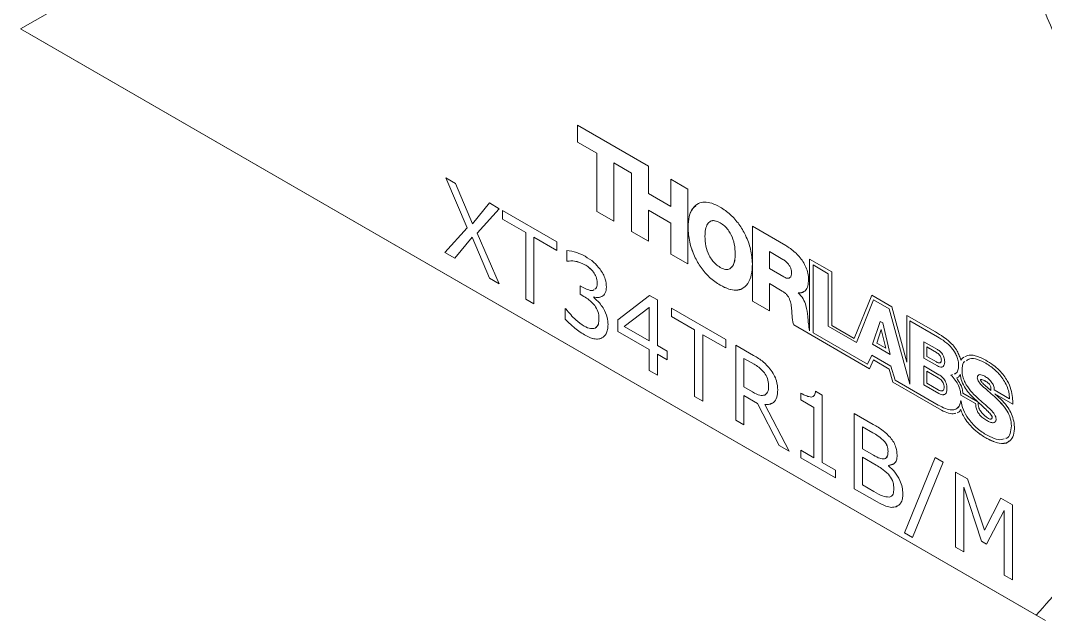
# Model space of a CAD drawing. Header units: millimetres. Extents: x 2 to 278, y 1 to 215.
# Drawn here: x 217.87 to 245.6, y 93.04 to 109.27 of the extents above; entities that cross this region are included whole.
import ezdxf

# ---------------------------------------------------------------- set-up
doc = ezdxf.new("R2010")
doc.units = ezdxf.units.MM

msp = doc.modelspace()

# ---------------------------------------------------------------- linework, layer by layer
at = {"color": 7, "linetype": 'Continuous', "lineweight": 18}
for p, q in [((218.662, 109.5), (217.871, 109.043)), ((217.871, 109.043), (245.348, 93.181)), ((218.123, 108.898), (217.871, 109.043)), ((245.599, 93.036), (218.123, 108.898)), ((232.936, 106.438), (234.862, 105.326)), ((232.936, 105.982), (232.936, 106.438)), ((232.936, 105.982), (232.936, 106.438)), ((233.463, 105.678), (232.936, 105.982)), ((233.464, 105.678), (232.936, 105.982)), ((232.936, 105.982), (232.936, 105.982)), ((233.463, 104.107), (233.463, 105.678)), ((233.464, 105.678), (233.463, 105.678)), ((233.464, 104.107), (233.464, 105.678)), ((233.924, 105.418), (233.924, 103.841)), ((234.401, 105.142), (233.924, 105.418)), ((234.401, 105.143), (233.924, 105.418)), ((233.924, 105.418), (233.924, 105.418)), ((234.401, 103.565), (234.401, 105.143)), ((234.401, 105.143), (234.401, 105.142)), ((234.401, 103.565), (234.401, 105.142)), ((234.862, 105.326), (234.862, 104.586)), ((229.376, 105.015), (229.643, 104.861)), ((229.955, 103.663), (229.376, 105.015)), ((229.956, 103.663), (229.376, 105.014)), ((229.643, 104.861), (230.097, 103.773)), ((235.468, 104.976), (235.928, 104.71)), ((235.468, 104.236), (235.468, 104.976)), ((235.468, 104.236), (235.468, 104.976)), ((234.862, 104.586), (235.468, 104.236)), ((235.928, 104.71), (235.928, 103.676)), ((230.097, 103.773), (230.554, 104.335)), ((230.097, 103.773), (230.554, 104.335)), ((230.554, 104.335), (230.824, 104.179)), ((230.824, 104.179), (230.228, 103.518)), ((230.913, 103.896), (230.913, 104.127)), ((230.913, 104.127), (232.383, 103.278)), ((230.913, 103.896), (230.913, 104.127)), ((233.924, 103.841), (233.463, 104.107)), ((233.464, 104.107), (233.463, 104.107)), ((233.924, 103.841), (233.464, 104.107)), ((234.862, 104.137), (234.862, 103.3)), ((235.468, 103.786), (234.862, 104.137)), ((235.468, 103.787), (234.862, 104.137)), ((234.862, 104.137), (234.862, 104.137)), ((235.468, 104.236), (235.468, 104.236)), ((230.097, 103.773), (230.097, 103.773)), ((231.537, 103.536), (230.913, 103.896)), ((231.537, 103.536), (230.913, 103.896)), ((230.913, 103.896), (230.913, 103.896)), ((235.468, 102.95), (235.468, 103.787)), ((235.468, 103.787), (235.468, 103.786)), ((235.468, 102.95), (235.468, 103.786)), ((236.797, 103.798), (236.797, 103.798)), ((237.67, 103.705), (238.571, 103.185)), ((237.67, 102.693), (237.67, 103.705)), ((237.671, 102.694), (237.671, 103.705)), ((229.353, 102.995), (229.955, 103.663)), ((229.354, 102.995), (229.956, 103.663)), ((229.956, 103.663), (229.955, 103.663)), ((230.228, 103.518), (230.824, 102.146)), ((231.537, 101.735), (231.537, 103.536)), ((231.537, 101.735), (231.537, 103.536)), ((231.537, 103.536), (231.537, 103.536)), ((234.862, 103.3), (234.401, 103.565)), ((234.862, 103.3), (234.401, 103.565)), ((234.401, 103.565), (234.401, 103.565)), ((235.93, 103.674), (235.928, 103.676)), ((235.928, 103.672), (235.928, 102.684)), ((235.93, 103.67), (235.928, 103.672)), ((235.929, 103.672), (235.928, 103.672)), ((235.931, 103.671), (235.929, 103.672)), ((235.931, 103.675), (235.93, 103.674)), ((235.931, 103.671), (235.93, 103.67)), ((230.086, 103.409), (229.624, 102.839)), ((230.556, 102.301), (230.086, 103.409)), ((230.556, 102.301), (230.086, 103.409)), ((230.086, 103.409), (230.086, 103.409)), ((231.76, 103.407), (231.76, 101.606)), ((232.383, 103.047), (231.76, 103.407)), ((232.383, 103.047), (231.76, 103.407)), ((231.76, 103.407), (231.76, 103.407)), ((232.383, 103.278), (232.383, 103.047)), ((229.624, 102.839), (229.353, 102.995)), ((229.354, 102.995), (229.353, 102.995)), ((229.624, 102.839), (229.354, 102.995)), ((232.651, 102.764), (232.651, 103.048)), ((232.651, 102.764), (232.651, 103.048)), ((235.928, 102.684), (235.468, 102.95)), ((235.928, 102.684), (235.468, 102.95)), ((235.468, 102.95), (235.468, 102.95)), ((237.208, 102.958), (237.208, 102.958)), ((238.497, 102.806), (238.131, 103.017)), ((238.131, 103.017), (238.131, 102.559)), ((238.497, 102.805), (238.131, 103.017)), ((238.131, 103.017), (238.131, 103.017)), ((232.663, 102.757), (232.651, 102.764)), ((232.663, 102.757), (232.651, 102.764)), ((232.651, 102.764), (232.651, 102.764)), ((232.663, 102.757), (232.663, 102.757)), ((233.136, 102.664), (233.136, 102.664)), ((237.67, 102.693), (237.669, 102.694)), ((237.67, 102.689), (237.669, 102.69)), ((237.671, 102.69), (237.669, 102.69)), ((237.669, 102.69), (237.669, 102.69)), ((237.671, 102.694), (237.67, 102.693)), ((237.671, 102.69), (237.67, 102.689)), ((237.67, 101.678), (237.67, 102.689)), ((237.671, 101.678), (237.671, 102.69)), ((238.497, 102.806), (238.497, 102.805)), ((239.217, 102.812), (239.216, 100.875)), ((239.217, 102.812), (239.216, 100.875)), ((239.815, 102.467), (239.217, 102.812)), ((239.31, 102.658), (239.724, 102.419)), ((239.31, 100.823), (239.31, 102.658)), ((239.31, 102.658), (239.724, 102.418)), ((239.31, 102.658), (239.31, 102.658)), ((233.373, 102.462), (233.373, 102.462)), ((238.131, 102.559), (238.517, 102.336)), ((238.73, 102.452), (238.73, 102.452)), ((239.724, 102.419), (239.724, 100.999)), ((239.724, 102.419), (239.724, 102.418)), ((239.724, 102.418), (239.724, 100.999)), ((239.815, 101.018), (239.815, 102.467)), ((230.824, 102.146), (230.556, 102.301)), ((230.824, 102.147), (230.556, 102.301)), ((230.556, 102.301), (230.556, 102.301)), ((233.007, 102.095), (233.088, 102.048)), ((233.007, 101.863), (233.007, 102.095)), ((233.008, 101.863), (233.008, 102.095)), ((233.475, 102.176), (233.475, 102.176)), ((236.8, 102.109), (236.8, 102.109)), ((238.131, 102.153), (238.131, 101.412)), ((238.48, 101.951), (238.131, 102.153)), ((238.48, 101.951), (238.131, 102.153)), ((238.131, 102.153), (238.131, 102.153)), ((233.114, 101.802), (233.007, 101.863)), ((233.008, 101.863), (233.007, 101.863)), ((233.114, 101.802), (233.008, 101.863)), ((233.114, 101.802), (233.114, 101.802)), ((233.381, 101.791), (233.381, 101.772)), ((233.381, 101.791), (233.381, 101.791)), ((234.032, 101.175), (234.888, 101.832)), ((234.032, 101.175), (234.888, 101.832)), ((234.888, 101.832), (235.102, 101.709)), ((238.48, 101.951), (238.48, 101.951)), ((238.913, 101.906), (238.913, 101.9)), ((238.913, 101.906), (238.913, 101.906)), ((240.899, 101.841), (240.425, 100.666)), ((240.899, 101.841), (240.426, 100.666)), ((241.442, 101.527), (240.899, 101.841)), ((231.76, 101.606), (231.537, 101.735)), ((231.76, 101.606), (231.537, 101.735)), ((231.537, 101.735), (231.537, 101.735)), ((233.407, 101.559), (233.406, 101.559)), ((234.879, 101.509), (234.205, 100.992)), ((234.879, 100.603), (234.879, 101.51)), ((234.879, 101.51), (234.879, 101.509)), ((234.879, 100.603), (234.879, 101.509)), ((235.102, 101.709), (235.102, 100.474)), ((235.48, 101.259), (235.48, 101.491)), ((235.48, 101.491), (236.951, 100.642)), ((235.481, 101.259), (235.481, 101.49)), ((238.131, 101.412), (237.67, 101.678)), ((237.671, 101.678), (237.67, 101.678)), ((238.131, 101.413), (237.671, 101.678)), ((240.486, 100.559), (240.949, 101.711)), ((240.949, 101.711), (241.37, 101.468)), ((240.949, 101.711), (241.37, 101.468)), ((240.949, 101.711), (240.949, 101.711)), ((241.849, 100.027), (241.442, 101.527)), ((232.606, 101.477), (232.624, 101.467)), ((232.606, 101.194), (232.606, 101.477)), ((232.607, 101.194), (232.607, 101.477)), ((236.104, 100.899), (235.48, 101.259)), ((235.481, 101.259), (235.48, 101.259)), ((236.104, 100.899), (235.481, 101.259)), ((238.737, 101.387), (238.737, 101.387)), ((241.37, 101.468), (241.931, 99.435)), ((241.37, 101.468), (241.931, 99.434)), ((241.37, 101.468), (241.37, 101.468)), ((242.626, 100.844), (241.849, 101.293)), ((241.849, 101.293), (241.849, 100.027)), ((241.849, 101.292), (241.849, 100.027)), ((232.607, 101.194), (232.606, 101.194)), ((233.413, 100.945), (233.413, 100.945)), ((233.52, 101.2), (233.52, 101.2)), ((234.032, 100.86), (234.032, 101.175)), ((234.032, 100.86), (234.032, 101.175)), ((234.032, 101.175), (234.032, 101.175)), ((234.205, 100.992), (234.879, 100.603)), ((240.84, 99.848), (238.789, 101.032)), ((240.84, 99.849), (238.789, 101.032)), ((238.789, 101.032), (238.789, 101.032)), ((239.724, 100.999), (240.486, 100.559)), ((239.724, 100.999), (240.486, 100.559)), ((239.724, 100.999), (239.724, 100.999)), ((240.425, 100.666), (239.815, 101.018)), ((241.13, 101.123), (240.922, 100.509)), ((241.13, 101.123), (240.923, 100.509)), ((241.13, 101.123), (241.195, 101.086)), ((241.195, 101.086), (241.396, 100.236)), ((241.931, 101.145), (242.675, 100.715)), ((241.931, 101.145), (241.931, 101.144)), ((241.931, 99.434), (241.931, 101.144)), ((241.931, 101.144), (242.675, 100.715)), ((233.127, 100.765), (233.127, 100.765)), ((234.879, 100.371), (234.032, 100.86)), ((234.879, 100.371), (234.032, 100.86)), ((234.032, 100.86), (234.032, 100.86)), ((236.104, 99.098), (236.104, 100.899)), ((236.104, 99.098), (236.104, 100.899)), ((236.104, 100.899), (236.104, 100.899)), ((236.327, 100.77), (236.327, 98.969)), ((236.951, 100.41), (236.327, 100.77)), ((236.951, 100.41), (236.327, 100.77)), ((236.327, 100.77), (236.327, 100.77)), ((239.216, 100.875), (239.216, 100.875)), ((240.78, 99.975), (239.31, 100.823)), ((240.426, 100.666), (240.425, 100.666)), ((241.158, 100.914), (241.034, 100.543)), ((241.279, 100.402), (241.158, 100.914)), ((241.278, 100.402), (241.158, 100.914)), ((241.158, 100.914), (241.158, 100.914)), ((242.675, 100.715), (242.675, 100.715)), ((234.879, 100.603), (234.879, 100.603)), ((235.102, 100.474), (235.369, 100.32)), ((236.951, 100.642), (236.951, 100.41)), ((237.218, 100.487), (237.704, 100.207)), ((237.218, 98.455), (237.218, 100.487)), ((237.218, 98.455), (237.218, 100.487)), ((241.396, 100.236), (240.922, 100.509)), ((240.923, 100.509), (240.922, 100.509)), ((241.396, 100.236), (240.923, 100.509)), ((241.034, 100.543), (241.278, 100.402)), ((241.279, 100.402), (241.278, 100.402)), ((242.309, 100.58), (242.677, 100.368)), ((242.309, 100.136), (242.309, 100.58)), ((242.309, 100.136), (242.309, 100.58)), ((242.39, 100.437), (242.389, 100.436)), ((242.389, 100.436), (242.389, 100.18)), ((242.647, 100.288), (242.389, 100.436)), ((242.647, 100.288), (242.39, 100.437)), ((234.879, 99.805), (234.879, 100.371)), ((234.879, 99.805), (234.879, 100.371)), ((234.879, 100.371), (234.879, 100.371)), ((235.102, 100.243), (235.102, 99.677)), ((235.369, 100.088), (235.102, 100.243)), ((235.369, 100.089), (235.102, 100.243)), ((235.102, 100.243), (235.102, 100.243)), ((235.369, 100.32), (235.369, 100.088)), ((237.714, 99.97), (237.441, 100.127)), ((237.441, 100.127), (237.441, 99.355)), ((237.714, 99.97), (237.441, 100.127)), ((237.441, 100.127), (237.441, 100.127)), ((240.9, 100.214), (240.78, 99.975)), ((240.9, 100.214), (240.78, 99.975)), ((241.414, 99.918), (240.9, 100.214)), ((242.677, 99.923), (242.309, 100.136)), ((242.678, 99.923), (242.309, 100.136)), ((242.309, 100.136), (242.309, 100.136)), ((242.389, 100.18), (242.647, 100.031)), ((242.647, 100.288), (242.647, 100.288)), ((237.714, 99.97), (237.714, 99.97)), ((240.78, 99.975), (240.78, 99.975)), ((240.84, 99.848), (240.945, 100.087)), ((240.945, 100.088), (241.372, 99.841)), ((240.945, 100.088), (240.945, 100.087)), ((240.945, 100.087), (241.371, 99.841)), ((241.371, 99.841), (241.472, 99.483)), ((241.372, 99.841), (241.371, 99.841)), ((241.372, 99.841), (241.472, 99.484)), ((241.532, 99.538), (241.414, 99.918)), ((241.849, 100.027), (241.849, 100.027)), ((242.309, 99.924), (242.718, 99.687)), ((242.309, 99.924), (242.309, 99.412)), ((242.309, 99.924), (242.309, 99.412)), ((242.678, 99.923), (242.677, 99.923)), ((242.783, 100.08), (242.783, 100.08)), ((243.25, 99.925), (243.25, 99.924)), ((243.309, 100.082), (243.309, 100.082)), ((243.989, 99.995), (243.989, 99.995)), ((235.102, 99.677), (234.879, 99.805)), ((235.102, 99.677), (234.879, 99.805)), ((234.879, 99.805), (234.879, 99.805)), ((237.996, 99.735), (237.996, 99.735)), ((242.695, 99.606), (242.387, 99.783)), ((242.387, 99.783), (242.387, 99.454)), ((242.695, 99.605), (242.387, 99.783)), ((242.387, 99.783), (242.387, 99.783)), ((242.695, 99.606), (242.695, 99.605)), ((243.086, 99.693), (243.04, 99.676)), ((243.295, 99.702), (243.295, 99.701)), ((243.755, 99.605), (243.755, 99.604)), ((237.441, 99.355), (237.675, 99.22)), ((238.11, 99.399), (238.109, 99.399)), ((241.472, 99.484), (242.787, 98.725)), ((241.472, 99.484), (241.472, 99.483)), ((241.472, 99.483), (242.786, 98.725)), ((242.695, 98.866), (241.532, 99.538)), ((242.718, 99.175), (242.309, 99.412)), ((242.718, 99.175), (242.309, 99.412)), ((242.309, 99.412), (242.309, 99.412)), ((242.387, 99.454), (242.695, 99.276)), ((242.857, 99.346), (242.857, 99.346)), ((243.987, 99.505), (243.987, 99.505)), ((244.121, 99.336), (244.121, 99.336)), ((244.626, 99.038), (244.212, 99.277)), ((236.327, 98.969), (236.104, 99.098)), ((236.327, 98.97), (236.104, 99.098)), ((236.104, 99.098), (236.104, 99.098)), ((237.441, 99.124), (237.441, 98.326)), ((237.809, 98.911), (237.441, 99.124)), ((237.809, 98.912), (237.441, 99.124)), ((237.441, 99.124), (237.441, 99.124)), ((238.007, 99.136), (238.006, 99.136)), ((238.978, 99.008), (238.978, 99.188)), ((239.335, 98.802), (238.978, 99.008)), ((238.979, 99.008), (238.978, 99.008)), ((238.979, 99.008), (238.979, 99.188)), ((239.335, 98.802), (238.979, 99.008)), ((239.378, 99.241), (239.558, 99.137)), ((239.558, 99.137), (239.558, 97.31)), ((242.718, 99.175), (242.718, 99.175)), ((243.312, 99.133), (243.708, 98.904)), ((243.313, 99.133), (243.312, 99.133)), ((243.313, 99.133), (243.709, 98.904)), ((243.767, 98.955), (243.366, 99.186)), ((243.689, 99.026), (243.689, 99.025)), ((244.125, 99.258), (244.125, 99.257)), ((244.217, 99.098), (244.216, 99.097)), ((244.23, 99.172), (244.715, 98.888)), ((244.23, 99.172), (244.715, 98.888)), ((244.23, 99.172), (244.23, 99.172)), ((244.626, 99.038), (244.626, 99.038)), ((238.399, 97.774), (237.809, 98.912)), ((237.809, 98.912), (237.809, 98.911)), ((238.398, 97.773), (237.809, 98.911)), ((238.003, 98.881), (238.666, 97.619)), ((238.003, 98.881), (238.003, 98.881)), ((239.335, 97.439), (239.335, 98.802)), ((239.335, 97.439), (239.335, 98.802)), ((239.335, 98.802), (239.335, 98.802)), ((242.787, 98.725), (242.786, 98.725)), ((243.306, 98.747), (243.306, 98.747)), ((243.709, 98.904), (243.708, 98.904)), ((243.767, 98.955), (243.767, 98.955)), ((243.778, 98.945), (243.778, 98.945)), ((237.441, 98.326), (237.218, 98.455)), ((237.441, 98.326), (237.218, 98.455)), ((237.218, 98.455), (237.218, 98.455)), ((240.427, 98.635), (240.94, 98.339)), ((240.427, 96.603), (240.427, 98.635)), ((240.427, 96.603), (240.427, 98.635)), ((244.009, 98.446), (244.009, 98.446)), ((244.159, 98.536), (244.159, 98.536)), ((240.649, 98.275), (240.649, 97.683)), ((240.925, 98.116), (240.649, 98.275)), ((240.65, 98.275), (240.649, 98.275)), ((240.925, 98.116), (240.65, 98.275)), ((244.678, 98.304), (244.677, 98.303)), ((240.925, 98.116), (240.925, 98.116)), ((244.017, 97.958), (244.016, 97.958)), ((238.399, 97.774), (238.398, 97.773)), ((238.666, 97.619), (238.398, 97.773)), ((238.666, 97.619), (238.399, 97.774)), ((238.978, 97.644), (239.335, 97.439)), ((238.978, 97.439), (238.978, 97.644)), ((238.979, 97.439), (238.979, 97.644)), ((240.649, 97.683), (240.948, 97.511)), ((241.252, 97.873), (241.251, 97.872)), ((241.34, 97.613), (241.34, 97.613)), ((239.914, 96.898), (238.978, 97.439)), ((238.979, 97.439), (238.978, 97.439)), ((239.914, 96.899), (238.979, 97.439)), ((239.335, 97.439), (239.335, 97.439)), ((240.649, 97.452), (240.649, 96.706)), ((241.016, 97.24), (240.649, 97.452)), ((240.65, 97.452), (240.649, 97.452)), ((241.016, 97.24), (240.65, 97.452)), ((241.786, 95.406), (242.614, 97.449)), ((241.786, 95.407), (242.614, 97.449)), ((242.614, 97.449), (242.833, 97.323)), ((239.558, 97.31), (239.914, 97.104)), ((239.914, 97.104), (239.914, 96.898)), ((241.016, 97.24), (241.016, 97.24)), ((241.458, 97.265), (241.353, 97.229)), ((241.353, 97.229), (241.353, 97.228)), ((241.353, 97.228), (241.353, 97.218)), ((242.833, 97.323), (242, 95.282)), ((243.167, 97.053), (243.488, 96.868)), ((243.167, 95.021), (243.167, 97.053)), ((243.167, 95.021), (243.167, 97.053)), ((241.349, 96.994), (241.349, 96.994)), ((243.488, 96.868), (243.948, 95.476)), ((241.045, 96.246), (240.427, 96.603)), ((241.045, 96.246), (240.427, 96.603)), ((240.427, 96.603), (240.427, 96.603)), ((240.649, 96.706), (240.958, 96.527)), ((241.496, 96.595), (241.496, 96.595)), ((243.39, 96.645), (243.39, 94.892)), ((243.866, 95.183), (243.39, 96.645)), ((243.866, 95.183), (243.39, 96.645)), ((243.39, 96.645), (243.39, 96.645)), ((241.045, 96.246), (241.045, 96.246)), ((243.948, 95.476), (244.392, 96.346)), ((243.948, 95.476), (244.393, 96.346)), ((244.392, 96.346), (244.704, 96.166)), ((241.587, 96.137), (241.56, 96.114)), ((241.56, 96.114), (241.56, 96.114)), ((244.482, 96.014), (244.002, 95.104)), ((244.482, 94.262), (244.482, 96.015)), ((244.482, 96.015), (244.482, 96.014)), ((244.482, 94.262), (244.482, 96.014)), ((244.704, 96.166), (244.704, 94.133)), ((242.001, 95.283), (241.786, 95.407)), ((241.786, 95.407), (241.786, 95.406)), ((242, 95.282), (241.786, 95.406)), ((243.948, 95.476), (243.948, 95.476)), ((244.002, 95.104), (243.866, 95.183)), ((244.002, 95.105), (243.866, 95.183)), ((243.866, 95.183), (243.866, 95.183)), ((243.39, 94.892), (243.167, 95.021)), ((243.39, 94.892), (243.167, 95.021)), ((243.167, 95.021), (243.167, 95.021)), ((244.704, 94.133), (244.482, 94.262)), ((244.704, 94.133), (244.482, 94.262)), ((244.482, 94.262), (244.482, 94.262)), ((245.599, 93.036), (245.348, 93.181))]:
    msp.add_line(p, q, dxfattribs=at)
for points, knots in [([(245.348, 93.181), (245.587, 93.449), (246.03, 93.945), (246.628, 94.733), (247.146, 95.535), (247.597, 96.414), (247.942, 97.334), (248.173, 98.295), (248.293, 99.28), (248.306, 100.336), (248.201, 101.453), (247.998, 102.607), (247.678, 103.907), (247.234, 105.344), (246.665, 106.909), (246.032, 108.47), (245.576, 109.505), (245.348, 110.022)], [0, 0, 0, 0, 0.079903, 0.147771, 0.21579, 0.283656, 0.351315, 0.408822, 0.466478, 0.523912, 0.581337, 0.638968, 0.696493, 0.772186, 0.848068, 0.924101, 1, 1, 1, 1]), ([(235.93, 103.674), (235.936, 103.776), (235.948, 103.973), (236.047, 104.197), (236.193, 104.326), (236.374, 104.365), (236.574, 104.336), (236.72, 104.262), (236.796, 104.223)], [0, 0, 0, 0, 0.1934403, 0.3749527, 0.5502441, 0.6898304, 0.8374399, 1, 1, 1, 1]), ([(235.931, 103.675), (235.937, 103.775), (235.95, 103.97), (236.027, 104.173), (236.114, 104.236), (236.143, 104.258)], [0, 0, 0, 0, 0.41083, 0.796328, 1, 1, 1, 1]), ([(236.796, 104.223), (236.892, 104.16), (237.072, 104.042), (237.313, 103.768), (237.505, 103.443), (237.639, 103.067), (237.659, 102.821), (237.669, 102.694)], [0, 0, 0, 0, 0.204346, 0.387594, 0.56316, 0.774147, 1, 1, 1, 1]), ([(236.797, 103.798), (236.747, 103.822), (236.652, 103.868), (236.532, 103.848), (236.447, 103.763), (236.395, 103.621), (236.389, 103.496), (236.386, 103.432)], [0, 0, 0, 0, 0.200879, 0.378022, 0.553533, 0.77136, 1, 1, 1, 1]), ([(236.797, 103.798), (236.747, 103.821), (236.654, 103.865), (236.557, 103.86), (236.526, 103.827), (236.52, 103.821)], [0, 0, 0, 0, 0.482257, 0.907529, 1, 1, 1, 1]), ([(237.208, 102.958), (237.203, 103.044), (237.194, 103.21), (237.117, 103.442), (237.015, 103.608), (236.913, 103.722), (236.837, 103.772), (236.797, 103.798)], [0, 0, 0, 0, 0.289137, 0.55879, 0.69586, 0.838853, 1, 1, 1, 1]), ([(237.208, 102.958), (237.203, 103.043), (237.194, 103.209), (237.117, 103.442), (237.015, 103.608), (236.913, 103.722), (236.837, 103.772), (236.797, 103.798)], [0, 0, 0, 0, 0.289137, 0.55879, 0.69586, 0.838853, 1, 1, 1, 1]), ([(236.8, 102.109), (236.703, 102.173), (236.52, 102.295), (236.276, 102.575), (236.084, 102.909), (235.953, 103.293), (235.938, 103.542), (235.93, 103.67)], [0, 0, 0, 0, 0.203845, 0.386498, 0.561783, 0.773096, 1, 1, 1, 1]), ([(236.8, 102.109), (236.703, 102.173), (236.52, 102.295), (236.276, 102.575), (236.084, 102.909), (235.954, 103.293), (235.938, 103.542), (235.931, 103.671)], [0, 0, 0, 0, 0.203845, 0.386498, 0.561783, 0.773096, 1, 1, 1, 1]), ([(236.386, 103.432), (236.391, 103.346), (236.4, 103.18), (236.477, 102.948), (236.579, 102.781), (236.681, 102.667), (236.757, 102.618), (236.797, 102.591)], [0, 0, 0, 0, 0.289123, 0.558793, 0.695872, 0.838864, 1, 1, 1, 1]), ([(238.571, 103.185), (238.657, 103.128), (238.823, 103.02), (239.015, 102.8), (239.125, 102.594), (239.181, 102.421), (239.187, 102.313), (239.19, 102.255)], [0, 0, 0, 0, 0.2884508, 0.5573743, 0.6946779, 0.8382813, 1, 1, 1, 1]), ([(232.651, 103.048), (232.74, 103.036), (232.9, 103.014), (233.07, 102.928), (233.145, 102.89)], [0, 0, 0, 0, 0.559874, 1, 1, 1, 1]), ([(233.145, 102.89), (233.225, 102.842), (233.367, 102.755), (233.493, 102.606), (233.548, 102.541)], [0, 0, 0, 0, 0.560511, 1, 1, 1, 1]), ([(236.797, 102.591), (236.847, 102.567), (236.942, 102.522), (237.062, 102.542), (237.147, 102.627), (237.199, 102.769), (237.205, 102.894), (237.208, 102.958)], [0, 0, 0, 0, 0.200891, 0.378037, 0.55355, 0.771375, 1, 1, 1, 1]), ([(237.074, 102.568), (237.096, 102.586), (237.154, 102.631), (237.198, 102.77), (237.205, 102.894), (237.208, 102.958)], [0, 0, 0, 0, 0.234854, 0.608172, 1, 1, 1, 1]), ([(233.136, 102.664), (233.041, 102.705), (232.873, 102.779), (232.727, 102.764), (232.663, 102.757)], [0, 0, 0, 0, 0.559265, 1, 1, 1, 1]), ([(233.136, 102.664), (233.042, 102.706), (232.873, 102.78), (232.727, 102.764), (232.663, 102.757)], [0, 0, 0, 0, 0.559265, 1, 1, 1, 1]), ([(233.373, 102.462), (233.331, 102.509), (233.255, 102.593), (233.172, 102.642), (233.136, 102.664)], [0, 0, 0, 0, 0.558461, 1, 1, 1, 1]), ([(233.373, 102.462), (233.331, 102.509), (233.256, 102.593), (233.173, 102.642), (233.136, 102.664)], [0, 0, 0, 0, 0.558461, 1, 1, 1, 1]), ([(237.669, 102.69), (237.665, 102.585), (237.656, 102.38), (237.56, 102.146), (237.413, 102.009), (237.231, 101.965), (237.027, 101.994), (236.878, 102.069), (236.8, 102.109)], [0, 0, 0, 0, 0.19431, 0.376253, 0.551443, 0.690655, 0.83779, 1, 1, 1, 1]), ([(238.73, 102.452), (238.728, 102.479), (238.725, 102.529), (238.693, 102.611), (238.643, 102.687), (238.576, 102.755), (238.524, 102.788), (238.497, 102.806)], [0, 0, 0, 0, 0.197029, 0.371432, 0.543408, 0.760308, 1, 1, 1, 1]), ([(238.73, 102.452), (238.728, 102.479), (238.725, 102.529), (238.693, 102.611), (238.643, 102.687), (238.576, 102.755), (238.524, 102.788), (238.497, 102.805)], [0, 0, 0, 0, 0.197029, 0.371432, 0.543408, 0.760308, 1, 1, 1, 1]), ([(233.475, 102.176), (233.47, 102.23), (233.46, 102.327), (233.4, 102.421), (233.373, 102.462)], [0, 0, 0, 0, 0.558971, 1, 1, 1, 1]), ([(233.475, 102.176), (233.47, 102.231), (233.46, 102.327), (233.4, 102.421), (233.373, 102.462)], [0, 0, 0, 0, 0.558971, 1, 1, 1, 1]), ([(233.548, 102.541), (233.577, 102.498), (233.634, 102.413), (233.706, 102.242), (233.715, 102.128), (233.72, 102.059)], [0, 0, 0, 0, 0.280594, 0.560975, 1, 1, 1, 1]), ([(238.517, 102.336), (238.541, 102.323), (238.585, 102.3), (238.645, 102.292), (238.693, 102.312), (238.725, 102.366), (238.728, 102.422), (238.73, 102.452)], [0, 0, 0, 0, 0.211129, 0.392706, 0.559913, 0.763436, 1, 1, 1, 1]), ([(238.663, 102.304), (238.671, 102.307), (238.698, 102.316), (238.725, 102.367), (238.728, 102.422), (238.73, 102.452)], [0, 0, 0, 0, 0.181193, 0.559859, 1, 1, 1, 1]), ([(233.088, 102.048), (233.139, 102.023), (233.241, 101.974), (233.353, 101.95), (233.385, 101.982), (233.387, 101.984)], [0, 0, 0, 0, 0.488479, 0.974752, 1, 1, 1, 1]), ([(233.72, 102.059), (233.715, 102.001), (233.703, 101.884), (233.609, 101.799), (233.501, 101.763), (233.421, 101.782), (233.381, 101.791)], [0, 0, 0, 0, 0.279526, 0.559264, 0.779676, 1, 1, 1, 1]), ([(233.406, 102.003), (233.424, 102.016), (233.47, 102.05), (233.473, 102.129), (233.475, 102.176)], [0, 0, 0, 0, 0.396642, 1, 1, 1, 1]), ([(233.407, 102.003), (233.425, 102.016), (233.47, 102.05), (233.474, 102.129), (233.475, 102.176)], [0, 0, 0, 0, 0.396642, 1, 1, 1, 1]), ([(237.4, 102.023), (237.398, 102.021), (237.355, 101.981), (237.227, 101.971), (237.028, 101.992), (236.878, 102.069), (236.8, 102.109)], [0, 0, 0, 0, 0.017268, 0.322264, 0.644619, 1, 1, 1, 1]), ([(239.19, 102.255), (239.186, 102.197), (239.178, 102.082), (239.115, 101.967), (239.025, 101.904), (238.951, 101.905), (238.913, 101.906)], [0, 0, 0, 0, 0.282913, 0.557634, 0.773566, 1, 1, 1, 1]), ([(233.406, 101.559), (233.354, 101.615), (233.26, 101.716), (233.159, 101.776), (233.114, 101.802)], [0, 0, 0, 0, 0.557863, 1, 1, 1, 1]), ([(233.407, 101.559), (233.354, 101.615), (233.261, 101.716), (233.159, 101.776), (233.114, 101.802)], [0, 0, 0, 0, 0.557863, 1, 1, 1, 1]), ([(233.59, 101.8), (233.56, 101.788), (233.499, 101.762), (233.422, 101.781), (233.381, 101.791)], [0, 0, 0, 0, 0.479185, 1, 1, 1, 1]), ([(233.381, 101.772), (233.432, 101.727), (233.524, 101.648), (233.601, 101.54), (233.635, 101.493)], [0, 0, 0, 0, 0.560231, 1, 1, 1, 1]), ([(238.737, 101.387), (238.733, 101.44), (238.727, 101.541), (238.698, 101.674), (238.655, 101.775), (238.609, 101.844), (238.549, 101.907), (238.504, 101.935), (238.48, 101.951)], [0, 0, 0, 0, 0.263917, 0.506462, 0.619, 0.731592, 0.854415, 1, 1, 1, 1]), ([(238.737, 101.387), (238.734, 101.44), (238.727, 101.541), (238.699, 101.674), (238.655, 101.775), (238.609, 101.844), (238.549, 101.907), (238.504, 101.936), (238.48, 101.951)], [0, 0, 0, 0, 0.263917, 0.506462, 0.619, 0.731592, 0.854415, 1, 1, 1, 1]), ([(239.042, 101.928), (239.036, 101.923), (239.001, 101.898), (238.952, 101.902), (238.913, 101.906)], [0, 0, 0, 0, 0.1924226, 1, 1, 1, 1]), ([(238.913, 101.9), (238.959, 101.851), (239.051, 101.753), (239.142, 101.514), (239.159, 101.36), (239.17, 101.265)], [0, 0, 0, 0, 0.280107, 0.555764, 1, 1, 1, 1]), ([(233.52, 101.2), (233.516, 101.267), (233.51, 101.386), (233.438, 101.506), (233.406, 101.559)], [0, 0, 0, 0, 0.560717, 1, 1, 1, 1]), ([(233.52, 101.2), (233.517, 101.267), (233.51, 101.386), (233.438, 101.506), (233.407, 101.559)], [0, 0, 0, 0, 0.560717, 1, 1, 1, 1]), ([(233.635, 101.493), (233.679, 101.406), (233.758, 101.25), (233.763, 101.105), (233.765, 101.041)], [0, 0, 0, 0, 0.55819, 1, 1, 1, 1]), ([(232.624, 101.467), (232.711, 101.362), (232.866, 101.173), (233.043, 101.053), (233.12, 101.001)], [0, 0, 0, 0, 0.559874, 1, 1, 1, 1]), ([(238.789, 101.032), (238.779, 101.065), (238.757, 101.139), (238.748, 101.236), (238.741, 101.321), (238.738, 101.368), (238.737, 101.387)], [0, 0, 0, 0, 0.264099, 0.593089, 0.832776, 1, 1, 1, 1]), ([(238.789, 101.032), (238.779, 101.065), (238.757, 101.139), (238.749, 101.236), (238.742, 101.321), (238.739, 101.368), (238.737, 101.387)], [0, 0, 0, 0, 0.264099, 0.593089, 0.832776, 1, 1, 1, 1]), ([(239.17, 101.265), (239.172, 101.238), (239.177, 101.173), (239.187, 101.045), (239.205, 100.94), (239.216, 100.875)], [0, 0, 0, 0, 0.210442, 0.508031, 1, 1, 1, 1]), ([(233.127, 100.765), (233.027, 100.831), (232.848, 100.948), (232.68, 101.119), (232.606, 101.194)], [0, 0, 0, 0, 0.559709, 1, 1, 1, 1]), ([(233.127, 100.765), (233.027, 100.831), (232.848, 100.949), (232.68, 101.119), (232.607, 101.194)], [0, 0, 0, 0, 0.559709, 1, 1, 1, 1]), ([(233.12, 101.001), (233.18, 100.971), (233.286, 100.919), (233.374, 100.937), (233.413, 100.945)], [0, 0, 0, 0, 0.560722, 1, 1, 1, 1]), ([(233.413, 100.945), (233.449, 100.976), (233.515, 101.031), (233.518, 101.148), (233.52, 101.2)], [0, 0, 0, 0, 0.558229, 1, 1, 1, 1]), ([(233.413, 100.945), (233.45, 100.976), (233.515, 101.032), (233.518, 101.148), (233.52, 101.2)], [0, 0, 0, 0, 0.558229, 1, 1, 1, 1]), ([(233.765, 101.041), (233.763, 100.995), (233.758, 100.902), (233.71, 100.766), (233.641, 100.713), (233.598, 100.68)], [0, 0, 0, 0, 0.28052, 0.560893, 1, 1, 1, 1]), ([(233.598, 100.68), (233.561, 100.667), (233.486, 100.641), (233.324, 100.666), (233.202, 100.727), (233.127, 100.765)], [0, 0, 0, 0, 0.279994, 0.56011, 1, 1, 1, 1]), ([(233.599, 100.68), (233.561, 100.667), (233.487, 100.641), (233.325, 100.666), (233.202, 100.727), (233.127, 100.765)], [0, 0, 0, 0, 0.279994, 0.56011, 1, 1, 1, 1]), ([(243.309, 100.082), (243.296, 100.122), (243.268, 100.204), (243.21, 100.337), (243.117, 100.469), (242.99, 100.596), (242.825, 100.724), (242.698, 100.801), (242.626, 100.844)], [0, 0, 0, 0, 0.112989, 0.234904, 0.380536, 0.531043, 0.731914, 1, 1, 1, 1]), ([(242.675, 100.715), (242.744, 100.674), (242.877, 100.593), (243.038, 100.447), (243.143, 100.304), (243.204, 100.186), (243.244, 100.053), (243.248, 99.97), (243.25, 99.925)], [0, 0, 0, 0, 0.259613, 0.504294, 0.619495, 0.734392, 0.857507, 1, 1, 1, 1]), ([(242.675, 100.715), (242.744, 100.674), (242.877, 100.593), (243.038, 100.447), (243.143, 100.304), (243.204, 100.185), (243.243, 100.053), (243.247, 99.969), (243.25, 99.924)], [0, 0, 0, 0, 0.259613, 0.504294, 0.619495, 0.734392, 0.857507, 1, 1, 1, 1]), ([(237.704, 100.207), (237.792, 100.156), (237.95, 100.065), (238.092, 99.906), (238.154, 99.837)], [0, 0, 0, 0, 0.561046, 1, 1, 1, 1]), ([(242.783, 100.08), (242.782, 100.097), (242.78, 100.128), (242.76, 100.178), (242.73, 100.222), (242.691, 100.26), (242.662, 100.278), (242.647, 100.288)], [0, 0, 0, 0, 0.210866, 0.389596, 0.561335, 0.77364, 1, 1, 1, 1]), ([(242.783, 100.08), (242.782, 100.097), (242.78, 100.128), (242.76, 100.178), (242.73, 100.222), (242.691, 100.26), (242.662, 100.278), (242.647, 100.288)], [0, 0, 0, 0, 0.210866, 0.389596, 0.561335, 0.77364, 1, 1, 1, 1]), ([(242.677, 100.368), (242.705, 100.35), (242.759, 100.314), (242.82, 100.236), (242.853, 100.162), (242.869, 100.097), (242.871, 100.054), (242.872, 100.031)], [0, 0, 0, 0, 0.262638, 0.514536, 0.654613, 0.812515, 1, 1, 1, 1]), ([(243.394, 100.162), (243.389, 100.16), (243.354, 100.145), (243.33, 100.111), (243.309, 100.082)], [0, 0, 0, 0, 0.142873, 1, 1, 1, 1]), ([(243.394, 100.162), (243.389, 100.16), (243.354, 100.145), (243.33, 100.111), (243.309, 100.082)], [0, 0, 0, 0, 0.142873, 1, 1, 1, 1]), ([(243.983, 100.08), (243.885, 100.128), (243.712, 100.214), (243.519, 100.225), (243.442, 100.185), (243.419, 100.173)], [0, 0, 0, 0, 0.475604, 0.847258, 1, 1, 1, 1]), ([(243.458, 100.066), (243.488, 100.087), (243.569, 100.144), (243.763, 100.106), (243.913, 100.032), (243.989, 99.995)], [0, 0, 0, 0, 0.225625, 0.609829, 1, 1, 1, 1]), ([(243.482, 100.079), (243.505, 100.095), (243.579, 100.145), (243.764, 100.105), (243.914, 100.032), (243.989, 99.995)], [0, 0, 0, 0, 0.179129, 0.586402, 1, 1, 1, 1]), ([(237.996, 99.735), (237.946, 99.79), (237.856, 99.888), (237.757, 99.945), (237.714, 99.97)], [0, 0, 0, 0, 0.558014, 1, 1, 1, 1]), ([(237.996, 99.735), (237.946, 99.79), (237.855, 99.888), (237.757, 99.945), (237.714, 99.97)], [0, 0, 0, 0, 0.558014, 1, 1, 1, 1]), ([(238.154, 99.837), (238.188, 99.787), (238.257, 99.688), (238.342, 99.487), (238.35, 99.355), (238.355, 99.274)], [0, 0, 0, 0, 0.280487, 0.560743, 1, 1, 1, 1]), ([(242.647, 100.031), (242.664, 100.023), (242.699, 100.006), (242.74, 100.005), (242.766, 100.021), (242.78, 100.044), (242.782, 100.068), (242.783, 100.08)], [0, 0, 0, 0, 0.2631781, 0.5362228, 0.6796343, 0.8298666, 1, 1, 1, 1]), ([(242.872, 100.031), (242.87, 100.005), (242.867, 99.956), (242.836, 99.909), (242.791, 99.89), (242.736, 99.894), (242.697, 99.914), (242.677, 99.923)], [0, 0, 0, 0, 0.233634, 0.429534, 0.609083, 0.811503, 1, 1, 1, 1]), ([(242.808, 99.902), (242.803, 99.899), (242.782, 99.888), (242.736, 99.895), (242.697, 99.914), (242.678, 99.923)], [0, 0, 0, 0, 0.154539, 0.592326, 1, 1, 1, 1]), ([(242.741, 100.01), (242.743, 100.01), (242.753, 100.01), (242.766, 100.022), (242.781, 100.044), (242.782, 100.068), (242.783, 100.08)], [0, 0, 0, 0, 0.052229, 0.345303, 0.652317, 1, 1, 1, 1]), ([(243.25, 99.925), (243.246, 99.883), (243.238, 99.802), (243.194, 99.724), (243.147, 99.712), (243.13, 99.708)], [0, 0, 0, 0, 0.399581, 0.78488, 1, 1, 1, 1]), ([(243.25, 99.924), (243.246, 99.883), (243.238, 99.802), (243.194, 99.723), (243.147, 99.712), (243.13, 99.708)], [0, 0, 0, 0, 0.399581, 0.78488, 1, 1, 1, 1]), ([(243.341, 99.813), (243.344, 99.857), (243.351, 99.941), (243.378, 100.025), (243.411, 100.041), (243.417, 100.044)], [0, 0, 0, 0, 0.4737284, 0.9049946, 1, 1, 1, 1]), ([(244.715, 98.888), (244.714, 98.949), (244.711, 99.076), (244.671, 99.293), (244.586, 99.501), (244.47, 99.676), (244.34, 99.821), (244.174, 99.962), (244.051, 100.038), (243.983, 100.08)], [0, 0, 0, 0, 0.136964, 0.287336, 0.447788, 0.553573, 0.675424, 0.821486, 1, 1, 1, 1]), ([(243.989, 99.995), (244.077, 99.937), (244.247, 99.824), (244.443, 99.596), (244.557, 99.384), (244.616, 99.207), (244.623, 99.096), (244.626, 99.038)], [0, 0, 0, 0, 0.287197, 0.558239, 0.696739, 0.840355, 1, 1, 1, 1]), ([(243.989, 99.995), (244.077, 99.937), (244.247, 99.824), (244.443, 99.595), (244.557, 99.384), (244.615, 99.207), (244.622, 99.096), (244.626, 99.038)], [0, 0, 0, 0, 0.287197, 0.558239, 0.696739, 0.840355, 1, 1, 1, 1]), ([(238.11, 99.399), (238.105, 99.463), (238.098, 99.575), (238.027, 99.687), (237.996, 99.735)], [0, 0, 0, 0, 0.560221, 1, 1, 1, 1]), ([(238.109, 99.399), (238.105, 99.462), (238.098, 99.575), (238.027, 99.686), (237.996, 99.735)], [0, 0, 0, 0, 0.560221, 1, 1, 1, 1]), ([(242.857, 99.346), (242.856, 99.368), (242.854, 99.407), (242.831, 99.47), (242.795, 99.525), (242.748, 99.572), (242.713, 99.594), (242.695, 99.606)], [0, 0, 0, 0, 0.219171, 0.402032, 0.573212, 0.780589, 1, 1, 1, 1]), ([(242.857, 99.346), (242.856, 99.367), (242.854, 99.407), (242.831, 99.469), (242.795, 99.525), (242.748, 99.572), (242.713, 99.594), (242.695, 99.605)], [0, 0, 0, 0, 0.219171, 0.402032, 0.573212, 0.780589, 1, 1, 1, 1]), ([(242.718, 99.687), (242.749, 99.667), (242.809, 99.627), (242.877, 99.539), (242.913, 99.455), (242.931, 99.38), (242.933, 99.331), (242.934, 99.305)], [0, 0, 0, 0, 0.258004, 0.507896, 0.648867, 0.809076, 1, 1, 1, 1]), ([(243.04, 99.676), (243.081, 99.634), (243.161, 99.552), (243.245, 99.402), (243.296, 99.259), (243.307, 99.175), (243.312, 99.133)], [0, 0, 0, 0, 0.285153, 0.557728, 0.774206, 1, 1, 1, 1]), ([(243.041, 99.677), (243.082, 99.634), (243.162, 99.552), (243.245, 99.402), (243.297, 99.259), (243.307, 99.175), (243.313, 99.133)], [0, 0, 0, 0, 0.285153, 0.557728, 0.774206, 1, 1, 1, 1]), ([(243.197, 99.594), (243.219, 99.606), (243.261, 99.629), (243.284, 99.678), (243.295, 99.701)], [0, 0, 0, 0, 0.531692, 1, 1, 1, 1]), ([(243.366, 99.186), (243.362, 99.227), (243.352, 99.308), (243.29, 99.452), (243.231, 99.542), (243.197, 99.594)], [0, 0, 0, 0, 0.301019, 0.598638, 1, 1, 1, 1]), ([(243.295, 99.702), (243.304, 99.639), (243.32, 99.509), (243.429, 99.318), (243.553, 99.156), (243.643, 99.07), (243.689, 99.026)], [0, 0, 0, 0, 0.254167, 0.521708, 0.752848, 1, 1, 1, 1]), ([(243.295, 99.701), (243.303, 99.638), (243.32, 99.509), (243.428, 99.318), (243.553, 99.156), (243.643, 99.07), (243.689, 99.025)], [0, 0, 0, 0, 0.254167, 0.521708, 0.752848, 1, 1, 1, 1]), ([(243.806, 99.016), (243.743, 99.076), (243.618, 99.191), (243.475, 99.373), (243.391, 99.539), (243.348, 99.678), (243.343, 99.766), (243.341, 99.813)], [0, 0, 0, 0, 0.281262, 0.550865, 0.689312, 0.834742, 1, 1, 1, 1]), ([(243.956, 99.645), (243.909, 99.668), (243.84, 99.702), (243.777, 99.679), (243.758, 99.644), (243.756, 99.618), (243.755, 99.604)], [0, 0, 0, 0, 0.508339, 0.744846, 0.865693, 1, 1, 1, 1]), ([(243.778, 99.671), (243.777, 99.67), (243.767, 99.666), (243.759, 99.642), (243.757, 99.618), (243.755, 99.605)], [0, 0, 0, 0, 0.067243, 0.509018, 1, 1, 1, 1]), ([(243.755, 99.605), (243.758, 99.587), (243.762, 99.55), (243.812, 99.463), (243.91, 99.362), (244.054, 99.239), (244.16, 99.147), (244.217, 99.098)], [0, 0, 0, 0, 0.08026, 0.164102, 0.382402, 0.670408, 1, 1, 1, 1]), ([(243.755, 99.604), (243.757, 99.587), (243.762, 99.55), (243.811, 99.463), (243.91, 99.362), (244.054, 99.239), (244.16, 99.147), (244.216, 99.097)], [0, 0, 0, 0, 0.08026, 0.164102, 0.382402, 0.670408, 1, 1, 1, 1]), ([(243.845, 99.549), (243.845, 99.55), (243.845, 99.552), (243.847, 99.554), (243.851, 99.557), (243.868, 99.556), (243.914, 99.543), (243.957, 99.521), (243.987, 99.505)], [0, 0, 0, 0, 0.01741, 0.036526, 0.058712, 0.147402, 0.41052, 1, 1, 1, 1]), ([(244.125, 99.257), (244.079, 99.297), (244.005, 99.361), (243.921, 99.435), (243.877, 99.48), (243.858, 99.505), (243.846, 99.529), (243.845, 99.542), (243.845, 99.549)], [0, 0, 0, 0, 0.449122, 0.734077, 0.826997, 0.895061, 0.948104, 1, 1, 1, 1]), ([(243.854, 99.556), (243.856, 99.556), (243.87, 99.558), (243.915, 99.542), (243.958, 99.52), (243.987, 99.505)], [0, 0, 0, 0, 0.059767, 0.34993, 1, 1, 1, 1]), ([(244.212, 99.277), (244.212, 99.296), (244.211, 99.333), (244.195, 99.392), (244.168, 99.446), (244.122, 99.514), (244.049, 99.586), (243.987, 99.625), (243.956, 99.645)], [0, 0, 0, 0, 0.13742, 0.258595, 0.373661, 0.490016, 0.737396, 1, 1, 1, 1]), ([(238.355, 99.274), (238.35, 99.204), (238.342, 99.064), (238.255, 98.934), (238.136, 98.876), (238.047, 98.879), (238.003, 98.881)], [0, 0, 0, 0, 0.280077, 0.559397, 0.779604, 1, 1, 1, 1]), ([(238.006, 99.136), (238.042, 99.169), (238.106, 99.228), (238.108, 99.347), (238.109, 99.399)], [0, 0, 0, 0, 0.5576847, 1, 1, 1, 1]), ([(238.007, 99.136), (238.042, 99.169), (238.106, 99.228), (238.109, 99.347), (238.11, 99.399)], [0, 0, 0, 0, 0.5576847, 1, 1, 1, 1]), ([(242.695, 99.276), (242.715, 99.266), (242.757, 99.246), (242.807, 99.247), (242.838, 99.269), (242.854, 99.3), (242.856, 99.33), (242.857, 99.346)], [0, 0, 0, 0, 0.2554031, 0.5239992, 0.6685054, 0.8229474, 1, 1, 1, 1]), ([(242.934, 99.305), (242.932, 99.274), (242.929, 99.218), (242.895, 99.163), (242.845, 99.14), (242.784, 99.143), (242.74, 99.165), (242.718, 99.175)], [0, 0, 0, 0, 0.237889, 0.435826, 0.615004, 0.814865, 1, 1, 1, 1]), ([(242.831, 99.267), (242.833, 99.268), (242.843, 99.275), (242.854, 99.301), (242.856, 99.33), (242.857, 99.346)], [0, 0, 0, 0, 0.090466, 0.514214, 1, 1, 1, 1]), ([(243.987, 99.505), (244.003, 99.496), (244.03, 99.478), (244.066, 99.449), (244.095, 99.417), (244.115, 99.377), (244.119, 99.351), (244.121, 99.336)], [0, 0, 0, 0, 0.2696849, 0.4749871, 0.6351327, 0.8043614, 1, 1, 1, 1]), ([(243.987, 99.505), (244.003, 99.496), (244.03, 99.478), (244.066, 99.449), (244.095, 99.417), (244.114, 99.377), (244.119, 99.351), (244.121, 99.336)], [0, 0, 0, 0, 0.2696849, 0.4749871, 0.6351327, 0.8043614, 1, 1, 1, 1]), ([(244.121, 99.336), (244.123, 99.322), (244.125, 99.295), (244.125, 99.27), (244.125, 99.258)], [0, 0, 0, 0, 0.517445, 1, 1, 1, 1]), ([(244.121, 99.336), (244.122, 99.322), (244.125, 99.295), (244.125, 99.27), (244.125, 99.257)], [0, 0, 0, 0, 0.517445, 1, 1, 1, 1]), ([(237.675, 99.22), (237.743, 99.181), (237.862, 99.112), (237.963, 99.129), (238.006, 99.136)], [0, 0, 0, 0, 0.561872, 1, 1, 1, 1]), ([(238.978, 99.188), (239.032, 99.159), (239.129, 99.106), (239.219, 99.089), (239.259, 99.082)], [0, 0, 0, 0, 0.560891, 1, 1, 1, 1]), ([(239.259, 99.082), (239.278, 99.085), (239.316, 99.092), (239.366, 99.139), (239.373, 99.202), (239.378, 99.241)], [0, 0, 0, 0, 0.28053, 0.560631, 1, 1, 1, 1]), ([(239.302, 99.094), (239.306, 99.095), (239.328, 99.1), (239.365, 99.141), (239.373, 99.203), (239.378, 99.241)], [0, 0, 0, 0, 0.078935, 0.43752, 1, 1, 1, 1]), ([(242.862, 99.153), (242.856, 99.15), (242.834, 99.138), (242.784, 99.144), (242.74, 99.165), (242.718, 99.175)], [0, 0, 0, 0, 0.148428, 0.5905, 1, 1, 1, 1]), ([(243.689, 99.026), (243.704, 99.013), (243.73, 98.989), (243.756, 98.966), (243.767, 98.955)], [0, 0, 0, 0, 0.55694, 1, 1, 1, 1]), ([(243.689, 99.025), (243.704, 99.012), (243.73, 98.989), (243.756, 98.966), (243.767, 98.955)], [0, 0, 0, 0, 0.55694, 1, 1, 1, 1]), ([(244.263, 98.486), (244.261, 98.506), (244.257, 98.546), (244.21, 98.64), (244.111, 98.749), (243.968, 98.875), (243.862, 98.967), (243.806, 99.016)], [0, 0, 0, 0, 0.089588, 0.178597, 0.397041, 0.678969, 1, 1, 1, 1]), ([(244.216, 99.097), (244.28, 99.038), (244.404, 98.922), (244.559, 98.722), (244.662, 98.5), (244.672, 98.372), (244.677, 98.303)], [0, 0, 0, 0, 0.2837844, 0.5537219, 0.7624423, 1, 1, 1, 1]), ([(244.217, 99.098), (244.28, 99.038), (244.405, 98.922), (244.56, 98.722), (244.663, 98.5), (244.672, 98.372), (244.678, 98.304)], [0, 0, 0, 0, 0.2837844, 0.5537219, 0.7624423, 1, 1, 1, 1]), ([(244.242, 99.161), (244.24, 99.163), (244.236, 99.166), (244.232, 99.17), (244.23, 99.172)], [0, 0, 0, 0, 0.5581053, 1, 1, 1, 1]), ([(244.76, 98.222), (244.757, 98.291), (244.751, 98.417), (244.689, 98.618), (244.581, 98.809), (244.428, 98.992), (244.307, 99.102), (244.242, 99.161)], [0, 0, 0, 0, 0.208194, 0.382385, 0.547555, 0.757629, 1, 1, 1, 1]), ([(238.19, 98.914), (238.172, 98.903), (238.118, 98.872), (238.049, 98.877), (238.003, 98.881)], [0, 0, 0, 0, 0.348266, 1, 1, 1, 1]), ([(243.308, 98.985), (243.296, 98.932), (243.275, 98.832), (243.183, 98.747), (243.053, 98.725), (242.886, 98.765), (242.761, 98.832), (242.695, 98.866)], [0, 0, 0, 0, 0.192428, 0.364898, 0.537621, 0.757448, 1, 1, 1, 1]), ([(242.786, 98.725), (242.85, 98.695), (242.973, 98.638), (243.106, 98.617), (243.162, 98.64), (243.171, 98.644)], [0, 0, 0, 0, 0.468576, 0.905784, 1, 1, 1, 1]), ([(242.787, 98.725), (242.85, 98.695), (242.973, 98.639), (243.106, 98.618), (243.162, 98.64), (243.171, 98.644)], [0, 0, 0, 0, 0.468972, 0.906549, 1, 1, 1, 1]), ([(243.308, 98.985), (243.298, 98.93), (243.28, 98.838), (243.221, 98.794), (243.197, 98.775)], [0, 0, 0, 0, 0.589025, 1, 1, 1, 1]), ([(243.216, 98.659), (243.225, 98.662), (243.265, 98.674), (243.288, 98.715), (243.306, 98.747)], [0, 0, 0, 0, 0.218577, 1, 1, 1, 1]), ([(243.306, 98.747), (243.322, 98.701), (243.356, 98.604), (243.448, 98.453), (243.585, 98.285), (243.779, 98.106), (243.932, 98.011), (244.016, 97.958)], [0, 0, 0, 0, 0.1266166, 0.2732455, 0.4461935, 0.6934353, 1, 1, 1, 1]), ([(243.306, 98.747), (243.322, 98.702), (243.356, 98.604), (243.449, 98.453), (243.585, 98.285), (243.779, 98.107), (243.932, 98.011), (244.017, 97.958)], [0, 0, 0, 0, 0.1266166, 0.2732455, 0.4461935, 0.6934353, 1, 1, 1, 1]), ([(243.985, 98.067), (243.897, 98.125), (243.728, 98.236), (243.516, 98.475), (243.365, 98.737), (243.327, 98.901), (243.308, 98.985)], [0, 0, 0, 0, 0.296066, 0.570524, 0.779216, 1, 1, 1, 1]), ([(243.708, 98.904), (243.712, 98.866), (243.717, 98.797), (243.756, 98.69), (243.819, 98.593), (243.907, 98.509), (243.973, 98.468), (244.009, 98.446)], [0, 0, 0, 0, 0.2107081, 0.3850236, 0.5484476, 0.7567069, 1, 1, 1, 1]), ([(243.709, 98.904), (243.712, 98.866), (243.718, 98.798), (243.756, 98.69), (243.819, 98.593), (243.907, 98.509), (243.974, 98.468), (244.009, 98.446)], [0, 0, 0, 0, 0.2107081, 0.3850236, 0.5484476, 0.7567069, 1, 1, 1, 1]), ([(243.778, 98.945), (243.826, 98.901), (243.916, 98.819), (244.035, 98.702), (244.113, 98.618), (244.15, 98.568), (244.158, 98.55), (244.16, 98.542), (244.159, 98.538), (244.159, 98.536)], [0, 0, 0, 0, 0.353436, 0.664627, 0.889231, 0.957693, 0.973946, 0.987624, 1, 1, 1, 1]), ([(243.935, 98.597), (243.916, 98.615), (243.881, 98.647), (243.838, 98.701), (243.809, 98.753), (243.778, 98.838), (243.778, 98.899), (243.778, 98.945)], [0, 0, 0, 0, 0.198373, 0.356661, 0.48918, 0.610042, 1, 1, 1, 1]), ([(243.778, 98.945), (243.826, 98.901), (243.916, 98.819), (244.035, 98.702), (244.113, 98.618), (244.149, 98.568), (244.157, 98.55), (244.16, 98.542), (244.159, 98.538), (244.159, 98.536)], [0, 0, 0, 0, 0.353436, 0.664627, 0.889231, 0.957693, 0.973946, 0.987624, 1, 1, 1, 1]), ([(244.159, 98.536), (244.156, 98.527), (244.151, 98.51), (244.138, 98.492), (244.119, 98.484), (244.091, 98.487), (244.05, 98.506), (243.996, 98.544), (243.957, 98.578), (243.935, 98.597)], [0, 0, 0, 0, 0.105866, 0.200197, 0.290612, 0.387171, 0.541966, 0.742417, 1, 1, 1, 1]), ([(244.009, 98.446), (244.04, 98.43), (244.1, 98.399), (244.182, 98.382), (244.237, 98.4), (244.26, 98.442), (244.262, 98.471), (244.263, 98.486)], [0, 0, 0, 0, 0.277056, 0.534545, 0.763848, 0.877102, 1, 1, 1, 1]), ([(244.009, 98.446), (244.04, 98.43), (244.099, 98.4), (244.182, 98.379), (244.218, 98.401), (244.234, 98.41)], [0, 0, 0, 0, 0.375754, 0.724969, 1, 1, 1, 1]), ([(244.159, 98.536), (244.157, 98.527), (244.153, 98.513), (244.145, 98.504), (244.142, 98.5)], [0, 0, 0, 0, 0.648582, 1, 1, 1, 1]), ([(240.94, 98.339), (241.029, 98.29), (241.189, 98.203), (241.338, 98.052), (241.404, 97.986)], [0, 0, 0, 0, 0.561145, 1, 1, 1, 1]), ([(244.016, 97.958), (244.128, 97.905), (244.339, 97.805), (244.585, 97.84), (244.734, 97.986), (244.751, 98.143), (244.76, 98.222)], [0, 0, 0, 0, 0.314908, 0.592703, 0.795763, 1, 1, 1, 1]), ([(244.677, 98.303), (244.671, 98.23), (244.659, 98.092), (244.59, 97.981), (244.533, 97.966), (244.523, 97.964)], [0, 0, 0, 0, 0.4871136, 0.9126826, 1, 1, 1, 1]), ([(244.678, 98.304), (244.671, 98.231), (244.658, 98.094), (244.598, 97.987), (244.55, 97.972), (244.549, 97.972)], [0, 0, 0, 0, 0.529516, 0.99213, 1, 1, 1, 1]), ([(241.252, 97.873), (241.192, 97.928), (241.085, 98.027), (240.974, 98.089), (240.925, 98.116)], [0, 0, 0, 0, 0.557622, 1, 1, 1, 1]), ([(241.251, 97.872), (241.192, 97.928), (241.085, 98.027), (240.974, 98.089), (240.925, 98.116)], [0, 0, 0, 0, 0.557622, 1, 1, 1, 1]), ([(241.404, 97.986), (241.435, 97.945), (241.497, 97.864), (241.572, 97.691), (241.58, 97.577), (241.585, 97.507)], [0, 0, 0, 0, 0.2806, 0.5606, 1, 1, 1, 1]), ([(244.478, 97.95), (244.457, 97.942), (244.381, 97.913), (244.207, 97.955), (244.06, 98.029), (243.985, 98.067)], [0, 0, 0, 0, 0.154439, 0.565799, 1, 1, 1, 1]), ([(244.017, 97.958), (244.126, 97.908), (244.333, 97.814), (244.543, 97.813), (244.602, 97.879), (244.606, 97.884)], [0, 0, 0, 0, 0.51348, 0.966447, 1, 1, 1, 1]), ([(241.24, 97.41), (241.259, 97.416), (241.297, 97.429), (241.334, 97.501), (241.338, 97.571), (241.34, 97.613)], [0, 0, 0, 0, 0.279959, 0.559843, 1, 1, 1, 1]), ([(241.34, 97.613), (241.337, 97.662), (241.332, 97.75), (241.276, 97.835), (241.251, 97.872)], [0, 0, 0, 0, 0.560726, 1, 1, 1, 1]), ([(241.34, 97.613), (241.338, 97.663), (241.333, 97.75), (241.276, 97.835), (241.252, 97.873)], [0, 0, 0, 0, 0.560726, 1, 1, 1, 1]), ([(241.261, 97.42), (241.272, 97.424), (241.303, 97.435), (241.334, 97.502), (241.338, 97.571), (241.34, 97.613)], [0, 0, 0, 0, 0.190862, 0.505378, 1, 1, 1, 1]), ([(240.948, 97.511), (241.005, 97.476), (241.107, 97.415), (241.199, 97.411), (241.24, 97.41)], [0, 0, 0, 0, 0.561391, 1, 1, 1, 1]), ([(241.585, 97.507), (241.582, 97.46), (241.576, 97.366), (241.5, 97.253), (241.409, 97.238), (241.353, 97.228)], [0, 0, 0, 0, 0.2805941, 0.5606584, 1, 1, 1, 1]), ([(241.349, 96.994), (241.288, 97.049), (241.179, 97.148), (241.066, 97.212), (241.016, 97.24)], [0, 0, 0, 0, 0.558294, 1, 1, 1, 1]), ([(241.349, 96.994), (241.288, 97.049), (241.179, 97.148), (241.066, 97.212), (241.016, 97.24)], [0, 0, 0, 0, 0.558294, 1, 1, 1, 1]), ([(241.353, 97.218), (241.412, 97.164), (241.531, 97.057), (241.661, 96.845), (241.732, 96.638), (241.738, 96.523), (241.741, 96.465)], [0, 0, 0, 0, 0.280142, 0.559585, 0.779564, 1, 1, 1, 1]), ([(241.496, 96.595), (241.495, 96.631), (241.493, 96.703), (241.459, 96.848), (241.391, 96.939), (241.349, 96.994)], [0, 0, 0, 0, 0.28165, 0.562283, 1, 1, 1, 1]), ([(241.496, 96.595), (241.495, 96.631), (241.493, 96.703), (241.459, 96.848), (241.39, 96.939), (241.349, 96.994)], [0, 0, 0, 0, 0.28165, 0.562283, 1, 1, 1, 1]), ([(240.958, 96.527), (241.038, 96.48), (241.18, 96.394), (241.311, 96.381), (241.369, 96.375)], [0, 0, 0, 0, 0.56182, 1, 1, 1, 1]), ([(241.369, 96.375), (241.391, 96.382), (241.435, 96.396), (241.489, 96.464), (241.494, 96.546), (241.496, 96.595)], [0, 0, 0, 0, 0.2805994, 0.5605877, 1, 1, 1, 1]), ([(241.431, 96.402), (241.431, 96.402), (241.452, 96.411), (241.488, 96.467), (241.493, 96.547), (241.496, 96.595)], [0, 0, 0, 0, 0.0077829, 0.3939504, 1, 1, 1, 1]), ([(241.56, 96.114), (241.518, 96.105), (241.433, 96.087), (241.256, 96.131), (241.125, 96.202), (241.045, 96.246)], [0, 0, 0, 0, 0.279905, 0.559782, 1, 1, 1, 1]), ([(241.56, 96.114), (241.518, 96.105), (241.433, 96.087), (241.256, 96.131), (241.125, 96.202), (241.045, 96.246)], [0, 0, 0, 0, 0.279905, 0.559782, 1, 1, 1, 1]), ([(241.741, 96.465), (241.739, 96.418), (241.734, 96.324), (241.683, 96.187), (241.607, 96.142), (241.56, 96.114)], [0, 0, 0, 0, 0.280809, 0.561272, 1, 1, 1, 1])]:
    msp.add_open_spline(points, degree=3, knots=knots, dxfattribs=at)

doc.saveas('drawing.dxf')
